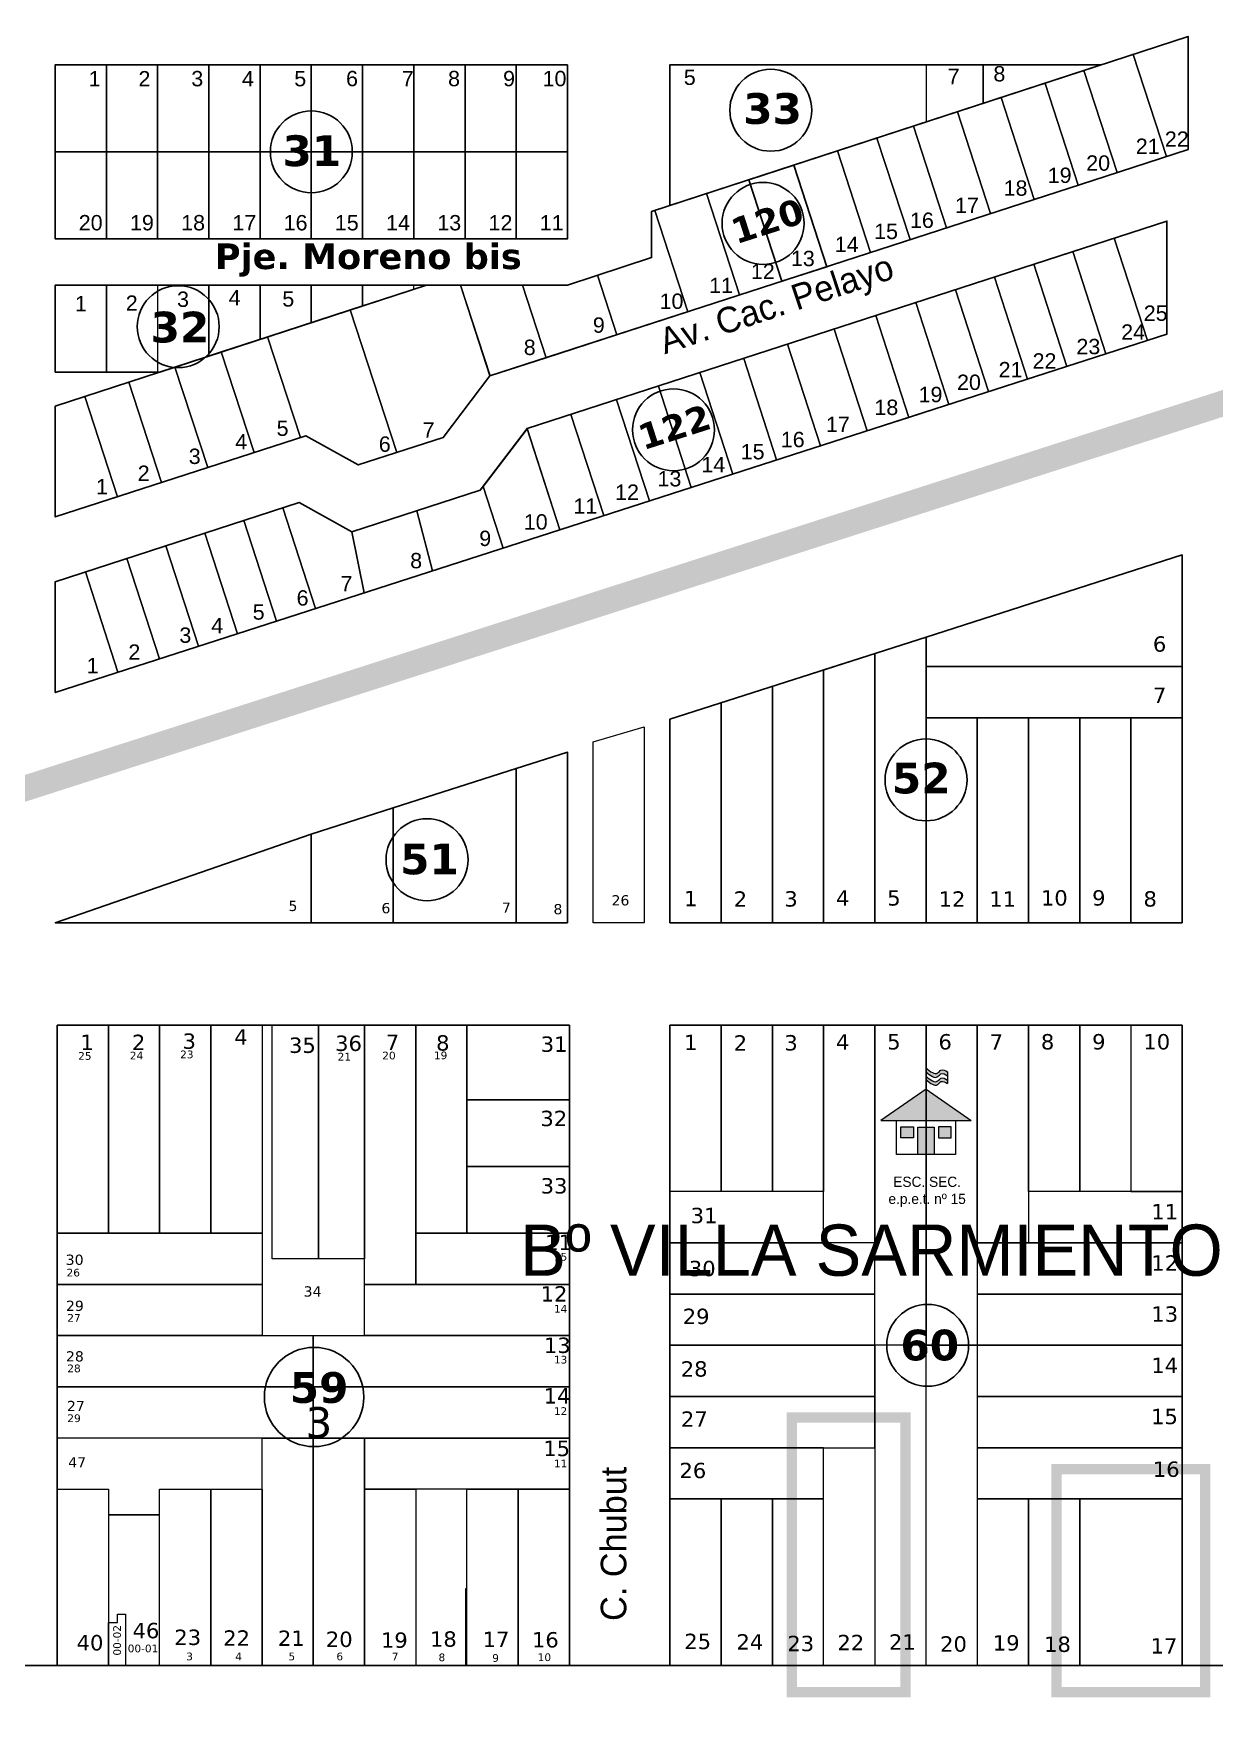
# Model space of a CAD drawing. Header units: millimetres. Extents: x 0 to 6558, y 60 to 10727.
# Drawn here: x 3435.8 to 3666.2, y 7413.3 to 7743.6 of the extents above; entities that cross this region are included whole.
import ezdxf

# ---------------------------------------------------------------- set-up
doc = ezdxf.new("R2010")
doc.units = ezdxf.units.MM
doc.linetypes.add('ACAD_ISO04W100', pattern=[30, 24, -3, 0, -3])
for name, color, linetype, lineweight in [('0 FERROCARRIL', 5, 'Continuous', 18), ('0 NOMBRE DE BARRIOS', 251, 'Continuous', 35), ('0 N° DE PARCELA', 255, 'Continuous', 25), ('0 SIG - PARCELAS', 252, 'Continuous', 18), ('EQUIPAMIENTOS', 10, 'Continuous', 18)]:
    doc.layers.add(name, color=color, linetype=linetype, lineweight=lineweight)
for name, color, linetype in [('0 NOMBRE DE CALLES', 255, 'Continuous'), ('0 N° DE MANZANA', 255, 'Continuous'), ('0 SIG - CHACRAS', 253, 'Continuous'), ('0 SIG - MANZANAS', 253, 'Continuous'), ('TERRENO MUNICIPAL', 10, 'Continuous')]:
    doc.layers.add(name, color=color, linetype=linetype)
doc.layers.add('auxiliares', color=3, linetype='Continuous', plot=False)
doc.styles.get("Standard").update_dxf_attribs({"font": 'arial.ttf'})
doc.styles.add('STYLE1', font='arial.ttf')

# ---------------------------------------------------------------- blocks, each defined once
blk = doc.blocks.new('ESCUELA')
at = {"linetype": 'Continuous'}
h = blk.add_hatch(color=130, dxfattribs=at)
edge = h.paths.add_edge_path()
edge.add_spline(control_points=[(-7.8, 81.5), (-10.1, 82.8), (-13.9, 84.9), (-19.3, 77.2), (-24.9, 81.8), (-29.1, 85.3)], knot_values=[0, 0, 0, 0, 2.102185, 3.349937, 7.23201, 7.23201, 7.23201, 7.23201], degree=3, periodic=0)
edge.add_line((-29.1, 85.3), (-29.1, 81.5))
edge.add_spline(control_points=[(-29.1, 81.5), (-24.9, 78), (-19.3, 73.4), (-13.9, 81.1), (-10.1, 79), (-7.8, 77.7)], knot_values=[0, 0, 0, 0, 3.882072, 5.129825, 7.23201, 7.23201, 7.23201, 7.23201], degree=3, periodic=0)
edge.add_line((-7.8, 77.7), (-7.8, 81.5))
edge = h.paths.add_edge_path()
edge.add_spline(control_points=[(-7.8, 73.4), (-10.1, 74.7), (-13.9, 76.8), (-19.3, 69.1), (-24.9, 73.7), (-29.1, 77.2)], knot_values=[0, 0, 0, 0, 2.102185, 3.349937, 7.23201, 7.23201, 7.23201, 7.23201], degree=3, periodic=0)
edge.add_line((-29.1, 77.2), (-29.1, 73.8))
edge.add_spline(control_points=[(-29.1, 73.8), (-24.9, 70.3), (-19.3, 65.7), (-13.9, 73.5), (-10.1, 71.3), (-7.8, 70)], knot_values=[0, 0, 0, 0, 3.882072, 5.129825, 7.23201, 7.23201, 7.23201, 7.23201], degree=3, periodic=0)
edge.add_line((-7.8, 70), (-7.8, 73.4))
blk.add_hatch(color=256, dxfattribs=at).paths.add_polyline_path([(15.5, 33.6), (-29.1, 64.4), (-73.8, 33.6)])
h = blk.add_hatch(color=256, dxfattribs=at)
h.paths.add_polyline_path([(-53.8, 27.3), (-53.8, 16.3), (-41.6, 16.3), (-41.6, 27.3)])
h.paths.add_polyline_path([(-21.1, 26.9), (-37.1, 26.9), (-37.1, 0), (-21.1, 0)])
h.paths.add_polyline_path([(-4.4, 27.3), (-16.7, 27.3), (-16.7, 16.3), (-4.4, 16.3)])
for p, q in [((-29.1, 64.4), (-29.1, 85.3)), ((-29.1, 64.4), (-73.8, 33.6)), ((-29.1, 64.4), (15.5, 33.6)), ((-73.8, 33.6), (15.5, 33.6))]:
    blk.add_line(p, q, dxfattribs=at)
at = {"color": 130, "linetype": 'Continuous'}
blk.add_line((-7.8, 81.5), (-7.8, 70), dxfattribs=at)
at = {"linetype": 'Continuous'}
blk.add_lwpolyline([(0, 33.6), (0, 0), (-58.2, 0), (-58.2, 33.6)], dxfattribs=at)
for points in [[(-53.8, 27.3), (-41.6, 27.3), (-41.6, 16.3), (-53.8, 16.3)], [(-37.1, 26.9), (-21.1, 26.9), (-21.1, 0), (-37.1, 0)], [(-4.4, 27.3), (-16.7, 27.3), (-16.7, 16.3), (-4.4, 16.3)]]:
    blk.add_lwpolyline(points, close=True, dxfattribs=at)
at = {"color": 130, "linetype": 'Continuous'}
for points in [[(-29.1, 85.3), (-17.4, 80.6), (-14.4, 83.2), (-7.8, 81.5)], [(-29.1, 81.5), (-17.4, 76.8), (-14.4, 79.4), (-7.8, 77.7)], [(-29.1, 77.2), (-17.4, 72.5), (-14.4, 75.1), (-7.8, 73.4)], [(-29.1, 73.8), (-17.4, 69.1), (-14.4, 71.8), (-7.8, 70)]]:
    blk.add_spline(points, degree=3, dxfattribs=at)

msp = doc.modelspace()

# ---------------------------------------------------------------- linework, layer by layer
at = {"layer": '0 FERROCARRIL', "color": 253, "linetype": 'ACAD_ISO04W100', "const_width": 5}
msp.add_lwpolyline([(109.624, 6684.639), (525.882, 6828.094), (942.14, 6971.549), (1174.005, 7049.313), (1449.871, 7141.835), (1869.827, 7294.051), (2014.038, 7345.499, -0.0608028), (2199.979, 7371.655), (2736.887, 7371.655, 0.0947228), (2818.9, 7395.432), (2901.999, 7425.105), (3179.979, 7514.739), (3199.979, 7521.095), (4019.364, 7784.447, -0.1059511), (4109.937, 7793.522), (4204, 7793.522)], format="xyb", dxfattribs=at)
at = {"layer": '0 N° DE MANZANA'}
for centre, radius in [((3579.677, 7728.728), 8), ((3489.979, 7720.605), 8), ((3578.167, 7706.637), 8), ((3463.994, 7686.473), 8), ((3560.684, 7666.333), 8), ((3609.979, 7597.99), 8), ((3512.568, 7582.402), 8), ((3610.302, 7487.605), 8), ((3490.508, 7477.514), 9.695)]:
    msp.add_circle(centre, radius, dxfattribs=at)
at = {"layer": '0 SIG - CHACRAS'}
msp.add_lwpolyline([(3199.979, 7425.105), (4179.979, 7425.105), (4179.979, 8400.105), (3199.979, 8400.105)], close=True, dxfattribs=at)
at = {"layer": '0 SIG - MANZANAS'}
msp.add_line((3510.359, 7425.105), (3520.159, 7425.105), dxfattribs=at)
msp.add_lwpolyline([(3439.979, 7670.947), (3439.979, 7649.327), (3488.88, 7665.19), (3499.147, 7659.476), (3515.698, 7664.845), (3524.839, 7676.851), (3642.551, 7715.036), (3661.164, 7721.074), (3661.178, 7743.09), (3556.408, 7708.957), (3556.408, 7699.967), (3539.983, 7694.605), (3512.453, 7694.605), (3439.979, 7670.947)], dxfattribs=at)
for points in [[(3539.979, 7737.605), (3439.979, 7737.605), (3439.979, 7703.605), (3539.979, 7703.605)], [(3644.159, 7737.605), (3559.979, 7737.605), (3559.979, 7710.122)], [(3439.979, 7615.059), (3439.979, 7636.679), (3487.606, 7652.128), (3497.873, 7646.414), (3522.966, 7654.554), (3532.107, 7666.56), (3656.996, 7707.071), (3657.005, 7685.017)], [(3512.439, 7694.605), (3439.979, 7694.605), (3439.979, 7677.605), (3460.374, 7677.605)], [(3559.979, 7570.105), (3659.979, 7570.105), (3659.979, 7641.915), (3609.979, 7625.875), (3559.979, 7609.825)], [(3539.979, 7603.415), (3529.979, 7600.215), (3505.979, 7592.515), (3489.979, 7587.385), (3439.979, 7570.105), (3539.979, 7570.105)], [(3440.359, 7550.105), (3540.359, 7550.105), (3540.359, 7425.105), (3440.359, 7425.105)], [(3659.979, 7550.105), (3559.979, 7550.105), (3559.979, 7425.105), (3659.979, 7425.105)]]:
    msp.add_lwpolyline(points, close=True, dxfattribs=at)
at = {"layer": '0 SIG - PARCELAS'}
for p, q in [((3559.979, 7737.605), (3609.979, 7737.605)), ((3599.979, 7737.605), (3610.959, 7737.605)), ((3599.979, 7737.605), (3634.159, 7737.605)), ((3609.979, 7737.605), (3620.959, 7737.605)), ((3621.13, 7737.605), (3621.13, 7730.086)), ((3621.13, 7730.086), (3621.13, 7731.651)), ((3609.979, 7726.446), (3621.13, 7730.086)), ((3599.979, 7723.181), (3611.13, 7726.822)), ((3619.979, 7507.605), (3659.979, 7507.605)), ((3619.979, 7497.605), (3659.979, 7497.605)), ((3520.159, 7425.105), (3520.159, 7440.105)), ((3520.159, 7440.105), (3520.359, 7440.105))]:
    msp.add_line(p, q, dxfattribs=at)
for points in [[(3661.178, 7743.09), (3650.415, 7739.584), (3656.897, 7719.689), (3661.164, 7721.074)], [(3449.979, 7737.605), (3439.979, 7737.605), (3439.979, 7720.605), (3449.979, 7720.605)], [(3459.979, 7737.605), (3449.979, 7737.605), (3449.979, 7720.605), (3459.979, 7720.605)], [(3469.979, 7737.605), (3459.979, 7737.605), (3459.979, 7720.605), (3469.979, 7720.605)], [(3479.979, 7737.605), (3469.979, 7737.605), (3469.979, 7720.605), (3479.979, 7720.605)], [(3489.979, 7737.605), (3479.979, 7737.605), (3479.979, 7720.605), (3489.979, 7720.605)], [(3499.979, 7737.605), (3489.979, 7737.605), (3489.979, 7720.605), (3499.979, 7720.605)], [(3509.979, 7737.605), (3499.979, 7737.605), (3499.979, 7720.605), (3509.979, 7720.605)], [(3519.979, 7737.605), (3509.979, 7737.605), (3509.979, 7720.605), (3519.979, 7720.605)], [(3529.979, 7737.605), (3519.979, 7737.605), (3519.979, 7720.605), (3529.979, 7720.605)], [(3539.979, 7737.605), (3529.979, 7737.605), (3529.979, 7720.605), (3539.979, 7720.605)], [(3609.979, 7726.446), (3621.13, 7730.086), (3621.13, 7737.605), (3610.034, 7737.605)], [(3650.415, 7739.584), (3640.812, 7736.455), (3647.289, 7716.573), (3656.897, 7719.689)], [(3640.812, 7736.455), (3633.205, 7733.977), (3639.68, 7714.104), (3647.289, 7716.573)], [(3624.648, 7731.189), (3616.091, 7728.401), (3622.558, 7708.55), (3631.119, 7711.327)], [(3633.205, 7733.977), (3624.648, 7731.189), (3631.119, 7711.327), (3639.68, 7714.104)], [(3616.091, 7728.401), (3607.533, 7725.613), (3613.997, 7705.773), (3622.558, 7708.55)], [(3607.533, 7725.613), (3600.402, 7723.29), (3606.863, 7703.459), (3613.997, 7705.773)], [(3600.402, 7723.29), (3592.701, 7720.781), (3599.158, 7700.96), (3606.863, 7703.459)], [(3449.979, 7720.605), (3439.979, 7720.605), (3439.979, 7703.605), (3449.979, 7703.605)], [(3459.979, 7720.605), (3449.979, 7720.605), (3449.979, 7703.605), (3459.979, 7703.605)], [(3469.979, 7720.605), (3459.979, 7720.605), (3459.979, 7703.605), (3469.979, 7703.605)], [(3479.979, 7720.605), (3469.979, 7720.605), (3469.979, 7703.605), (3479.979, 7703.605)], [(3489.979, 7720.605), (3479.979, 7720.605), (3479.979, 7703.605), (3489.979, 7703.605)], [(3499.979, 7720.605), (3489.979, 7720.605), (3489.979, 7703.605), (3499.979, 7703.605)], [(3509.979, 7720.605), (3499.979, 7720.605), (3499.979, 7703.605), (3509.979, 7703.605)], [(3519.979, 7720.605), (3509.979, 7720.605), (3509.979, 7703.605), (3519.979, 7703.605)], [(3529.979, 7720.605), (3519.979, 7720.605), (3519.979, 7703.605), (3529.979, 7703.605)], [(3539.979, 7720.605), (3529.979, 7720.605), (3529.979, 7703.605), (3539.979, 7703.605)], [(3592.701, 7720.781), (3584.143, 7717.993), (3590.598, 7698.183), (3599.158, 7700.96)], [(3575.396, 7715.143), (3567.124, 7712.448), (3573.571, 7692.659), (3581.846, 7695.344)], [(3567.124, 7712.448), (3557.045, 7709.164), (3563.488, 7689.389), (3573.571, 7692.659)], [(3557.045, 7709.164), (3556.408, 7708.957), (3556.408, 7699.967), (3545.813, 7696.508), (3549.601, 7684.884), (3563.488, 7689.389)], [(3656.996, 7707.071), (3646.723, 7703.739), (3653.198, 7683.79), (3657.005, 7685.017)], [(3646.723, 7703.739), (3638.638, 7701.116), (3645.108, 7681.182), (3653.198, 7683.79)], [(3631.028, 7698.648), (3623.324, 7696.148), (3629.785, 7676.242), (3637.494, 7678.727)], [(3638.638, 7701.116), (3631.028, 7698.648), (3637.494, 7678.727), (3645.108, 7681.182)], [(3545.813, 7696.508), (3539.983, 7694.605), (3531.183, 7694.605), (3535.808, 7680.41), (3549.601, 7684.884)], [(3623.324, 7696.148), (3615.714, 7693.68), (3622.17, 7673.788), (3629.785, 7676.242)], [(3449.979, 7677.605), (3439.979, 7677.605), (3439.979, 7694.605), (3449.979, 7694.605)], [(3449.979, 7694.605), (3459.979, 7694.605), (3459.979, 7677.605), (3449.979, 7677.605)], [(3459.979, 7677.605), (3460.374, 7677.605), (3469.979, 7680.74), (3469.979, 7694.605), (3459.979, 7694.605)], [(3469.979, 7680.741), (3479.979, 7684.006), (3479.979, 7694.605), (3469.979, 7694.605)], [(3479.979, 7684.006), (3489.979, 7687.271), (3489.979, 7694.605), (3479.979, 7694.605)], [(3489.979, 7687.268), (3499.979, 7690.533), (3499.979, 7694.605), (3489.979, 7694.605)], [(3519.088, 7694.605), (3512.453, 7694.605), (3497.587, 7689.752), (3506.673, 7661.918), (3515.698, 7664.845), (3524.839, 7676.851)], [(3499.979, 7690.533), (3509.979, 7693.797), (3509.979, 7694.605), (3499.979, 7694.605)], [(3531.183, 7694.605), (3519.088, 7694.605), (3524.869, 7676.861), (3535.808, 7680.41)], [(3615.714, 7693.68), (3608.009, 7691.181), (3614.461, 7671.303), (3622.17, 7673.788)], [(3497.587, 7689.752), (3481.427, 7684.477), (3487.833, 7664.851), (3488.88, 7665.19), (3499.147, 7659.476), (3506.673, 7661.918)], [(3600.162, 7688.635), (3592.029, 7685.997), (3598.471, 7666.148), (3606.609, 7668.772)], [(3608.009, 7691.181), (3600.162, 7688.635), (3606.609, 7668.772), (3614.461, 7671.303)], [(3592.029, 7685.997), (3582.945, 7683.051), (3589.382, 7663.218), (3598.471, 7666.148)], [(3472.396, 7681.529), (3463.364, 7678.581), (3469.76, 7658.988), (3478.797, 7661.919)], [(3481.427, 7684.477), (3472.396, 7681.529), (3478.797, 7661.919), (3487.833, 7664.851)], [(3582.945, 7683.051), (3574.384, 7680.274), (3580.816, 7660.457), (3589.382, 7663.218)], [(3463.364, 7678.581), (3454.333, 7675.633), (3460.724, 7656.057), (3469.76, 7658.988)], [(3574.384, 7680.274), (3565.823, 7677.497), (3572.25, 7657.696), (3580.816, 7660.457)], [(3454.333, 7675.633), (3445.778, 7672.84), (3452.163, 7653.28), (3460.724, 7656.057)], [(3557.738, 7674.874), (3549.557, 7672.221), (3555.974, 7652.45), (3564.16, 7655.088)], [(3565.823, 7677.497), (3557.738, 7674.874), (3564.16, 7655.088), (3572.25, 7657.696)], [(3445.778, 7672.84), (3439.979, 7670.947), (3439.979, 7649.327), (3452.163, 7653.28)], [(3549.557, 7672.221), (3540.654, 7669.333), (3547.066, 7649.578), (3555.974, 7652.45)], [(3540.654, 7669.333), (3532.107, 7666.56), (3538.5, 7646.817), (3547.066, 7649.578)], [(3532.096, 7666.546), (3523.516, 7655.277), (3527.421, 7643.245), (3538.5, 7646.817)], [(3523.516, 7655.277), (3522.966, 7654.554), (3510.606, 7650.545), (3513.62, 7638.797), (3527.421, 7643.245)], [(3497.873, 7646.414), (3487.606, 7652.128), (3484.399, 7651.088), (3490.778, 7631.434), (3500.296, 7634.502)], [(3476.789, 7648.619), (3469.179, 7646.151), (3475.549, 7626.525), (3483.164, 7628.979)], [(3484.399, 7651.088), (3476.789, 7648.619), (3483.164, 7628.979), (3490.778, 7631.434)], [(3510.606, 7650.545), (3497.873, 7646.414), (3500.296, 7634.502), (3513.62, 7638.797)], [(3469.179, 7646.151), (3461.57, 7643.682), (3467.935, 7624.07), (3475.549, 7626.525)], [(3461.57, 7643.682), (3453.96, 7641.214), (3460.321, 7621.616), (3467.935, 7624.07)], [(3659.979, 7620.105), (3659.979, 7641.915), (3609.979, 7625.875), (3609.979, 7620.105)], [(3445.875, 7638.591), (3439.979, 7636.679), (3439.979, 7615.059), (3452.231, 7619.008)], [(3453.96, 7641.214), (3445.875, 7638.591), (3452.231, 7619.008), (3460.321, 7621.616)], [(3609.979, 7625.875), (3599.979, 7622.665), (3599.979, 7570.105), (3609.979, 7570.105)], [(3599.979, 7622.665), (3589.979, 7619.455), (3589.979, 7570.105), (3599.979, 7570.105)], [(3589.979, 7619.455), (3579.979, 7616.245), (3579.979, 7570.105), (3589.979, 7570.105)], [(3659.979, 7610.105), (3659.979, 7620.105), (3609.979, 7620.105), (3609.979, 7610.105)], [(3579.979, 7616.245), (3569.979, 7613.035), (3569.979, 7570.105), (3579.979, 7570.105)], [(3569.979, 7613.035), (3559.979, 7609.825), (3559.979, 7570.105), (3569.979, 7570.105)], [(3609.979, 7570.105), (3619.979, 7570.105), (3619.979, 7610.105), (3609.979, 7610.105)], [(3619.979, 7570.105), (3629.979, 7570.105), (3629.979, 7610.105), (3619.979, 7610.105)], [(3629.979, 7570.105), (3639.979, 7570.105), (3639.979, 7610.105), (3629.979, 7610.105)], [(3639.979, 7570.105), (3649.979, 7570.105), (3649.979, 7610.105), (3639.979, 7610.105)], [(3649.979, 7570.105), (3659.979, 7570.105), (3659.979, 7610.105), (3649.979, 7610.105)], [(3440.359, 7550.105), (3450.359, 7550.105), (3450.359, 7509.505), (3440.359, 7509.505)], [(3450.359, 7550.105), (3460.359, 7550.105), (3460.359, 7509.505), (3450.359, 7509.505)], [(3460.359, 7550.105), (3470.359, 7550.105), (3470.359, 7509.505), (3460.359, 7509.505)], [(3470.359, 7550.105), (3480.359, 7550.105), (3480.359, 7509.505), (3470.359, 7509.505)], [(3482.359, 7550.105), (3491.359, 7550.105), (3491.359, 7504.505), (3482.359, 7504.505)], [(3491.359, 7550.105), (3500.359, 7550.105), (3500.359, 7504.505), (3491.359, 7504.505)], [(3500.359, 7550.105), (3510.359, 7550.105), (3510.359, 7499.505), (3500.359, 7499.505)], [(3510.359, 7550.105), (3520.359, 7550.105), (3520.359, 7509.505), (3510.359, 7509.505)], [(3520.359, 7550.105), (3540.359, 7550.105), (3540.359, 7535.505), (3520.359, 7535.505)], [(3559.979, 7550.105), (3569.979, 7550.105), (3569.979, 7517.605), (3559.979, 7517.605)], [(3569.979, 7550.105), (3579.979, 7550.105), (3579.979, 7517.605), (3569.979, 7517.605)], [(3579.979, 7550.105), (3589.979, 7550.105), (3589.979, 7517.605), (3579.979, 7517.605)], [(3589.979, 7550.105), (3599.979, 7550.105), (3599.979, 7507.605), (3589.979, 7507.605)], [(3599.979, 7550.105), (3609.979, 7550.105), (3609.979, 7487.605), (3599.979, 7487.605)], [(3609.979, 7550.105), (3619.979, 7550.105), (3619.979, 7487.605), (3609.979, 7487.605)], [(3619.979, 7550.105), (3629.979, 7550.105), (3629.979, 7507.605), (3619.979, 7507.605)], [(3629.979, 7550.105), (3639.979, 7550.105), (3639.979, 7517.605), (3629.979, 7517.605)], [(3649.979, 7517.605), (3639.979, 7517.605), (3639.979, 7550.105), (3649.979, 7550.105)], [(3649.979, 7517.605), (3659.979, 7517.605), (3659.979, 7550.105), (3649.979, 7550.105)], [(3520.359, 7535.505), (3540.359, 7535.505), (3540.359, 7522.505), (3520.359, 7522.505)], [(3520.359, 7522.505), (3540.359, 7522.505), (3540.359, 7509.505), (3520.359, 7509.505)], [(3559.979, 7507.605), (3589.979, 7507.605), (3589.979, 7517.605), (3559.979, 7517.605)], [(3629.979, 7507.605), (3659.979, 7507.605), (3659.979, 7517.605), (3629.979, 7517.605)], [(3440.359, 7509.505), (3480.359, 7509.505), (3480.359, 7499.505), (3440.359, 7499.505)], [(3510.359, 7509.505), (3540.359, 7509.505), (3540.359, 7499.505), (3510.359, 7499.505)], [(3559.979, 7497.605), (3599.979, 7497.605), (3599.979, 7507.605), (3559.979, 7507.605)], [(3619.979, 7497.605), (3659.979, 7497.605), (3659.979, 7507.605), (3619.979, 7507.605)], [(3440.359, 7499.505), (3480.359, 7499.505), (3480.359, 7489.505), (3440.359, 7489.505)], [(3500.359, 7499.505), (3540.359, 7499.505), (3540.359, 7489.505), (3500.359, 7489.505)], [(3559.979, 7487.605), (3599.979, 7487.605), (3599.979, 7497.605), (3559.979, 7497.605)], [(3619.979, 7487.605), (3659.979, 7487.605), (3659.979, 7497.605), (3619.979, 7497.605)], [(3440.359, 7489.505), (3490.359, 7489.505), (3490.359, 7479.505), (3440.359, 7479.505)], [(3490.359, 7489.505), (3540.359, 7489.505), (3540.359, 7479.505), (3490.359, 7479.505)], [(3559.979, 7477.605), (3599.979, 7477.605), (3599.979, 7487.605), (3559.979, 7487.605)], [(3599.979, 7425.105), (3609.979, 7425.105), (3609.979, 7487.605), (3599.979, 7487.605)], [(3609.979, 7487.605), (3619.979, 7487.605), (3619.979, 7425.105), (3609.979, 7425.105)], [(3619.979, 7477.605), (3659.979, 7477.605), (3659.979, 7487.605), (3619.979, 7487.605)], [(3440.359, 7479.505), (3490.359, 7479.505), (3490.359, 7469.505), (3440.359, 7469.505)], [(3490.359, 7479.505), (3540.359, 7479.505), (3540.359, 7469.505), (3490.359, 7469.505)], [(3559.979, 7467.605), (3599.979, 7467.605), (3599.979, 7477.605), (3559.979, 7477.605)], [(3619.979, 7467.605), (3659.979, 7467.605), (3659.979, 7477.605), (3619.979, 7477.605)], [(3480.359, 7469.505), (3490.359, 7469.505), (3490.359, 7425.105), (3480.359, 7425.105)], [(3490.359, 7469.505), (3500.359, 7469.505), (3500.359, 7425.105), (3490.359, 7425.105)], [(3500.359, 7469.505), (3540.359, 7469.505), (3540.359, 7459.505), (3500.359, 7459.505)], [(3559.979, 7457.605), (3589.979, 7457.605), (3589.979, 7467.605), (3559.979, 7467.605)], [(3589.979, 7467.605), (3599.979, 7467.605), (3599.979, 7425.105), (3589.979, 7425.105)], [(3619.979, 7457.605), (3659.979, 7457.605), (3659.979, 7467.605), (3619.979, 7467.605)], [(3440.359, 7459.505), (3450.359, 7459.505), (3450.359, 7425.105), (3440.359, 7425.105)], [(3460.359, 7459.505), (3470.359, 7459.505), (3470.359, 7425.105), (3460.359, 7425.105)], [(3470.359, 7459.505), (3480.359, 7459.505), (3480.359, 7425.105), (3470.359, 7425.105)], [(3500.359, 7459.505), (3510.359, 7459.505), (3510.359, 7425.105), (3500.359, 7425.105)], [(3520.359, 7459.505), (3530.359, 7459.505), (3530.359, 7425.105), (3520.359, 7425.105)], [(3530.359, 7459.505), (3540.359, 7459.505), (3540.359, 7425.105), (3530.359, 7425.105)], [(3559.979, 7425.105), (3569.979, 7425.105), (3569.979, 7457.605), (3559.979, 7457.605)], [(3569.979, 7425.105), (3579.979, 7425.105), (3579.979, 7457.605), (3569.979, 7457.605)], [(3579.979, 7425.105), (3589.979, 7425.105), (3589.979, 7457.605), (3579.979, 7457.605)], [(3619.979, 7425.105), (3629.979, 7425.105), (3629.979, 7457.605), (3619.979, 7457.605)], [(3629.979, 7425.105), (3639.979, 7425.105), (3639.979, 7457.605), (3629.979, 7457.605)], [(3639.979, 7425.105), (3659.979, 7425.105), (3659.979, 7457.605), (3639.979, 7457.605)]]:
    msp.add_lwpolyline(points, close=True, dxfattribs=at)
for points in [[(3599.979, 7737.605), (3559.979, 7737.605), (3559.979, 7710.122), (3599.979, 7723.181)], [(3544.979, 7605.392), (3554.979, 7608.347), (3554.979, 7570.105), (3544.979, 7570.105), (3544.979, 7605.392)], [(3539.979, 7570.105), (3539.979, 7603.415), (3529.979, 7600.215), (3529.979, 7570.105), (3539.979, 7570.105)], [(3529.979, 7570.105), (3529.979, 7600.215), (3505.979, 7592.515), (3505.979, 7570.105), (3529.979, 7570.105)], [(3505.979, 7592.515), (3489.979, 7587.385), (3489.979, 7570.105), (3505.979, 7570.105), (3505.979, 7592.515), (3489.979, 7587.385)], [(3489.979, 7570.105), (3489.979, 7587.385), (3439.979, 7570.105), (3489.979, 7570.105)], [(3482.359, 7550.105), (3480.359, 7550.105), (3480.359, 7489.505), (3500.359, 7489.505), (3500.359, 7504.505), (3482.359, 7504.505), (3482.359, 7550.105)], [(3440.359, 7469.505), (3440.359, 7459.505), (3450.359, 7459.505), (3450.359, 7454.505), (3460.359, 7454.505), (3460.359, 7459.505), (3480.359, 7459.505), (3480.359, 7469.505), (3440.359, 7469.505)], [(3510.359, 7425.105), (3520.159, 7425.105), (3520.159, 7440.105), (3520.359, 7440.105), (3520.359, 7459.505), (3510.359, 7459.505), (3510.359, 7425.105)], [(3460.359, 7454.505), (3450.359, 7454.505), (3450.359, 7433.505), (3452.109, 7433.505), (3452.109, 7435.105), (3453.709, 7435.105), (3453.709, 7425.105), (3450.359, 7425.105), (3450.359, 7433.505)], [(3460.359, 7454.505), (3450.359, 7454.505), (3450.359, 7433.505), (3452.109, 7433.505), (3452.109, 7435.105), (3453.709, 7435.105), (3453.709, 7425.105), (3460.359, 7425.105), (3460.359, 7454.505), (3450.359, 7454.505)]]:
    msp.add_lwpolyline(points, dxfattribs=at)
at = {"layer": 'auxiliares', "lineweight": 50, "const_width": 2}
for points in [[(3583.764, 7473.524), (3605.983, 7473.524), (3605.983, 7419.883), (3583.764, 7419.883)], [(3635.461, 7463.429), (3664.458, 7463.429), (3664.458, 7419.904), (3635.461, 7419.904)]]:
    msp.add_lwpolyline(points, close=True, dxfattribs=at)
at = {"layer": 'TERRENO MUNICIPAL'}
msp.add_lwpolyline([(3584.143, 7717.993), (3575.396, 7715.143), (3581.846, 7695.344), (3590.598, 7698.183)], close=True, dxfattribs=at)

# ---------------------------------------------------------------- block references
at = {"layer": 'EQUIPAMIENTOS', "linetype": 'Continuous', "xscale": 0.1979943306469067, "yscale": 0.1979943306469067, "zscale": 0.1979943306469067}
msp.add_blockref('ESCUELA', (3615.743, 7524.861), dxfattribs=at)

# ---------------------------------------------------------------- texts
at = {"layer": '0 NOMBRE DE BARRIOS', "linetype": 'Continuous', "lineweight": 25, "insert": (3599.335, 7506.114), "char_height": 10, "width": 338.88889, "attachment_point": 5}
msp.add_mtext('{\\fBankGothic Lt BT|b0|i0|c0|p34;Bº VILLA SARMIENTO}', dxfattribs=at)
at = {"layer": '0 NOMBRE DE CALLES', "linetype": 'Continuous', "insert": (3471.141, 7699.481), "char_height": 5, "width": 783.33333, "attachment_point": 4}
msp.add_mtext('\\pt10;{\\fVerdana|b1|i0|c0|p34;Pje. Moreno bis}', dxfattribs=at)
at = {"layer": '0 NOMBRE DE CALLES', "linetype": 'Continuous', "char_height": 5, "width": 783.33333, "attachment_point": 4}
for s, insert, rotation in [('\\pt10;{\\fBankGothic Lt BT|b0|i0|c0|p34;Av. Cac. Pelayo}', (3558.414, 7682.73), 18.31821), ('\\pt10;{\\fBankGothic Lt BT|b0|i0|c0|p34;C. Chubut}', (3549.01, 7433.798), 90)]:
    msp.add_mtext(s, dxfattribs=dict(at, insert=insert, rotation=rotation))
at = {"layer": '0 N° DE MANZANA', "char_height": 6, "width": 338.88889, "attachment_point": 4}
for s, insert in [('{\\fVerdana|b1|i0|c0|p34;33}', (3574.294, 7729.009)), ('{\\fVerdana|b1|i0|c0|p34;31}', (3484.35, 7720.769)), ('{\\fVerdana|b1|i0|c0|p34;32}', (3458.605, 7686.338)), ('{\\fVerdana|b1|i0|c0|p34;52}', (3603.314, 7598.3)), ('{\\fVerdana|b1|i0|c0|p34;51}', (3507.314, 7582.511)), ('{\\fVerdana|b1|i0|c0|p34;60}', (3604.979, 7487.605)), ('{\\fVerdana|b1|i0|c0|p34;\\C7;59}', (3485.773, 7479.319)), ('{\\fVerdana|b0|i0|c0|p34;3}', (3488.836, 7472.484))]:
    msp.add_mtext(s, dxfattribs=dict(at, insert=insert))
at = {"layer": '0 N° DE MANZANA', "char_height": 5, "width": 338.88889, "attachment_point": 4, "rotation": 17.71927}
for s, insert in [('{\\fVerdana|b1|i0|c0|p34;120}', (3572.189, 7704.888)), ('{\\fVerdana|b1|i0|c0|p34;122}', (3554.028, 7664.714))]:
    msp.add_mtext(s, dxfattribs=dict(at, insert=insert))
at = {"layer": '0 N° DE PARCELA', "char_height": 3, "attachment_point": 4, "style": 'STYLE1'}
for s, insert in [('1', (3446.498, 7734.877)), ('2', (3456.236, 7734.877)), ('3', (3466.55, 7734.877)), ('4', (3476.435, 7734.877)), ('5', (3486.649, 7734.877)), ('6', (3496.757, 7734.891)), ('7', (3507.645, 7734.891)), ('8', (3516.675, 7734.891)), ('9', (3527.415, 7734.891)), ('10', (3535.117, 7734.891)), ('5', (3562.694, 7735.141)), ('7', (3614.201, 7735.31)), ('8', (3623.132, 7735.825)), ('22', (3656.601, 7723.089)), ('21', (3650.921, 7721.691)), ('20', (3641.247, 7718.395)), ('18', (3625.121, 7713.502)), ('19', (3633.736, 7716.009)), ('17', (3615.653, 7710.18)), ('20', (3444.57, 7706.748)), ('{\\fArial|b0|i0|c238|p34;1}9', (3454.57, 7706.748)), ('{\\fArial|b0|i0|c238|p34;1}8', (3464.57, 7706.748)), ('{\\fArial|b0|i0|c238|p34;1}7', (3474.57, 7706.748)), ('{\\fArial|b0|i0|c238|p34;1}6', (3484.57, 7706.748)), ('{\\fArial|b0|i0|c238|p34;1}5', (3494.57, 7706.748)), ('{\\fArial|b0|i0|c238|p34;1}4', (3504.57, 7706.748)), ('{\\fArial|b0|i0|c238|p34;1}3', (3514.57, 7706.748)), ('{\\fArial|b0|i0|c238|p34;1}2', (3524.57, 7706.748)), ('{\\fArial|b0|i0|c238|p34;1}1', (3534.57, 7706.748)), ('16', (3606.842, 7707.226)), ('15', (3599.845, 7705.048)), ('13', (3583.602, 7699.766)), ('14', (3592.163, 7702.541)), ('12', (3575.784, 7697.247)), ('11', (3567.641, 7694.521)), ('1', (3443.826, 7690.977)), ('2', (3453.756, 7691.066)), ('3', (3463.764, 7691.807)), ('4', (3473.838, 7692.142)), ('5', (3484.316, 7691.874)), ('10', (3557.957, 7691.417)), ('9', (3544.936, 7686.761)), ('25', (3652.482, 7689.087)), ('24', (3648.077, 7685.424)), ('8', (3531.453, 7682.416)), ('23', (3639.331, 7682.57)), ('21', (3624.146, 7678.077)), ('22', (3630.775, 7679.777)), ('20', (3616.028, 7675.593)), ('18', (3599.902, 7670.7)), ('19', (3608.518, 7673.207)), ('17', (3590.434, 7667.378)), ('4', (3475.118, 7663.999)), ('5', (3483.203, 7666.622)), ('6', (3503.148, 7663.524)), ('7', (3511.709, 7666.301)), ('16', (3581.623, 7664.425)), ('3', (3466.041, 7661.142)), ('15', (3573.797, 7662.046)), ('2', (3456.083, 7657.86)), ('13', (3557.555, 7656.764)), ('14', (3566.116, 7659.539)), ('1', (3447.94, 7655.237)), ('12', (3549.278, 7654.165)), ('11', (3541.136, 7651.44)), ('10', (3531.451, 7648.336)), ('9', (3522.757, 7645.123)), ('8', (3509.274, 7640.778)), ('7', (3495.666, 7636.273)), ('5', (3478.534, 7630.75)), ('6', (3487.105, 7633.495)), ('4', (3470.449, 7628.127)), ('3', (3464.216, 7626.224)), ('\\pt6;{\\fVerdana|b0|i0|c0|p34;6}', (3654.266, 7624.492)), ('2', (3454.259, 7622.942)), ('1', (3446.115, 7620.319)), ('\\pt6;{\\fVerdana|b0|i0|c0|p34;7}', (3654.266, 7614.492)), ('\\pt6;{\\fVerdana|b0|i0|c0|p34;1}', (3562.737, 7574.828)), ('\\pt6;{\\fVerdana|b0|i0|c0|p34;2}', (3572.43, 7574.731)), ('\\pt6;{\\fVerdana|b0|i0|c0|p34;3}', (3582.319, 7574.731)), ('\\pt6;{\\fVerdana|b0|i0|c0|p34;4}', (3592.403, 7574.926)), ('\\pt6;{\\fVerdana|b0|i0|c0|p34;5}', (3602.403, 7574.926)), ('\\pt6;{\\fVerdana|b0|i0|c0|p34;12}', (3612.43, 7574.731)), ('\\pt6;{\\fVerdana|b0|i0|c0|p34;11}', (3622.319, 7574.731)), ('\\pt6;{\\fVerdana|b0|i0|c0|p34;10}', (3632.403, 7574.926)), ('\\pt6;{\\fVerdana|b0|i0|c0|p34;9}', (3642.403, 7574.926)), ('\\pt6;{\\fVerdana|b0|i0|c0|p34;8}', (3652.43, 7574.731)), ('\\pt6;{\\fVerdana|b0|i0|c0|p34;4}', (3474.925, 7547.791)), ('\\pt6;{\\fVerdana|b0|i0|c0|p34;1}', (3444.894, 7546.765)), ('\\pt6;{\\fVerdana|b0|i0|c0|p34;2}', (3454.952, 7546.753)), ('\\pt6;{\\fVerdana|b0|i0|c0|p34;3}', (3464.84, 7546.961)), ('\\pt6;{\\fVerdana|b0|i0|c0|p34;35}', (3485.616, 7546.162)), ('\\pt6;{\\fVerdana|b0|i0|c0|p34;36}', (3494.623, 7546.545)), ('\\pt6;{\\fVerdana|b0|i0|c0|p34;7}', (3504.513, 7546.75)), ('\\pt6;{\\fVerdana|b0|i0|c0|p34;8}', (3514.335, 7546.616)), ('\\pt6;{\\fVerdana|b0|i0|c0|p34;31}', (3534.752, 7546.371)), ('\\pt6;{\\fVerdana|b0|i0|c0|p34;1}', (3562.737, 7546.74)), ('\\pt6;{\\fVerdana|b0|i0|c0|p34;2}', (3572.43, 7546.642)), ('\\pt6;{\\fVerdana|b0|i0|c0|p34;3}', (3582.319, 7546.642)), ('\\pt6;{\\fVerdana|b0|i0|c0|p34;4}', (3592.403, 7546.838)), ('\\pt6;{\\fVerdana|b0|i0|c0|p34;5}', (3602.403, 7546.838)), ('\\pt6;{\\fVerdana|b0|i0|c0|p34;6}', (3612.403, 7546.838)), ('\\pt6;{\\fVerdana|b0|i0|c0|p34;7}', (3622.403, 7546.838)), ('\\pt6;{\\fVerdana|b0|i0|c0|p34;8}', (3632.403, 7546.838)), ('\\pt6;{\\fVerdana|b0|i0|c0|p34;9}', (3642.403, 7546.838)), ('\\pt6;{\\fVerdana|b0|i0|c0|p34;10}', (3652.403, 7546.838)), ('\\pt6;{\\fVerdana|b0|i0|c0|p34;32}', (3534.695, 7531.872)), ('\\pt6;{\\fVerdana|b0|i0|c0|p34;33}', (3534.737, 7518.713)), ('\\pt6;{\\fVerdana|b0|i0|c0|p34;31}', (3564.026, 7512.92)), ('\\pt6;{\\fVerdana|b0|i0|c0|p34;11}', (3653.963, 7513.681)), ('\\pt6;{\\fVerdana|b0|i0|c0|p34;11}', (3535.616, 7507.708)), ('\\pt6;{\\fVerdana|b0|i0|c0|p34;30}', (3563.671, 7502.566)), ('\\pt6;{\\fVerdana|b0|i0|c0|p34;12}', (3653.963, 7503.681)), ('\\pt6;{\\fVerdana|b0|i0|c0|p34;12}', (3534.734, 7497.645)), ('\\pt6;{\\fVerdana|b0|i0|c0|p34;29}', (3562.481, 7493.233)), ('\\pt6;{\\fVerdana|b0|i0|c0|p34;13}', (3653.963, 7493.681)), ('\\pt6;{\\fVerdana|b0|i0|c0|p34;13}', (3535.374, 7487.581)), ('\\pt6;{\\fVerdana|b0|i0|c0|p34;28}', (3562.098, 7482.966)), ('\\pt6;{\\fVerdana|b0|i0|c0|p34;14}', (3653.963, 7483.681)), ('\\pt6;{\\fVerdana|b0|i0|c0|p34;14}', (3535.335, 7477.743)), ('\\pt6;{\\fVerdana|b0|i0|c0|p34;27}', (3562.128, 7473.201)), ('\\pt6;{\\fVerdana|b0|i0|c0|p34;15}', (3653.913, 7473.681)), ('\\pt6;{\\fVerdana|b0|i0|c0|p34;15}', (3535.251, 7467.453)), ('\\pt6;{\\fVerdana|b0|i0|c0|p34;26}', (3561.836, 7463.144)), ('\\pt6;{\\fVerdana|b0|i0|c0|p34;16}', (3654.253, 7463.391)), ('\\pt6;{\\fVerdana|b0|i0|c0|p34;40}', (3444.15, 7429.524)), ('\\pt9;{\\fVerdana|b0|i0|c0|p34;46}', (3455.075, 7431.887)), ('\\pt6;{\\fVerdana|b0|i0|c0|p34;23}', (3463.224, 7430.572)), ('\\pt6;{\\fVerdana|b0|i0|c0|p34;22}', (3472.772, 7430.461)), ('\\pt6;{\\fVerdana|b0|i0|c0|p34;21}', (3483.454, 7430.424)), ('\\pt6;{\\fVerdana|b0|i0|c0|p34;20}', (3492.811, 7430.192)), ('\\pt6;{\\fVerdana|b0|i0|c0|p34;19}', (3503.566, 7430.022)), ('\\pt6;{\\fVerdana|b0|i0|c0|p34;18}', (3513.131, 7430.233)), ('\\pt6;{\\fVerdana|b0|i0|c0|p34;17}', (3523.415, 7430.191)), ('\\pt6;{\\fVerdana|b0|i0|c0|p34;16}', (3533.039, 7430.089)), ('\\pt6;{\\fVerdana|b0|i0|c0|p34;25}', (3562.778, 7429.773)), ('\\pt6;{\\fVerdana|b0|i0|c0|p34;24}', (3572.972, 7429.708)), ('\\pt6;{\\fVerdana|b0|i0|c0|p34;23}', (3582.897, 7429.364)), ('\\pt6;{\\fVerdana|b0|i0|c0|p34;22}', (3592.669, 7429.578)), ('\\pt6;{\\fVerdana|b0|i0|c0|p34;21}', (3602.744, 7429.688)), ('\\pt6;{\\fVerdana|b0|i0|c0|p34;20}', (3612.716, 7429.275)), ('\\pt6;{\\fVerdana|b0|i0|c0|p34;19}', (3623.015, 7429.487)), ('\\pt6;{\\fVerdana|b0|i0|c0|p34;18}', (3633.016, 7429.22)), ('\\pt6;{\\fVerdana|b0|i0|c0|p34;17}', (3653.808, 7428.928))]:
    msp.add_mtext(s, dxfattribs=dict(at, insert=insert))
at = {"layer": '0 N° DE PARCELA', "attachment_point": 4}
for s, insert, char_height in [('\\pt6;{\\fVerdana|b0|i0|c0|p34;5}', (3485.517, 7573.374), 2), ('\\pt6;{\\fVerdana|b0|i0|c0|p34;6}', (3503.669, 7572.935), 2), ('\\pt6;{\\fVerdana|b0|i0|c0|p34;7}', (3527.182, 7573.05), 2), ('\\pt6;{\\fVerdana|b0|i0|c0|p34;8}', (3537.246, 7572.736), 2), ('\\pt6;{\\fVerdana|b0|i0|c0|p34;26}', (3548.586, 7574.465), 2), ('\\pt4.5;{\\fVerdana|b0|i0|c0|p34;25}', (3444.453, 7544.088), 1.5), ('\\pt4.5;{\\fVerdana|b0|i0|c0|p34;24}', (3454.544, 7544.174), 1.5), ('\\pt4.5;{\\fVerdana|b0|i0|c0|p34;23}', (3464.361, 7544.382), 1.5), ('\\pt4.5;{\\fVerdana|b0|i0|c0|p34;21}', (3495.115, 7543.957), 1.5), ('\\pt4.5;{\\fVerdana|b0|i0|c0|p34;20}', (3503.825, 7544.161), 1.5), ('\\pt4.5;{\\fVerdana|b0|i0|c0|p34;19}', (3513.905, 7544.196), 1.5), ('\\pt4.5;{\\fVerdana|b0|i0|c0|p34;15}', (3537.325, 7504.874), 1.5), ('\\pt4.5;{\\fVerdana|b0|i0|c0|p34;26}', (3442.192, 7501.785), 1.5), ('\\pt4.5;{\\fVerdana|b0|i0|c0|p34;27}', (3442.337, 7492.962), 1.5), ('\\pt4.5;{\\fVerdana|b0|i0|c0|p34;14}', (3537.325, 7494.728), 1.5), ('\\pt4.5;{\\fVerdana|b0|i0|c0|p34;28}', (3442.338, 7483.085), 1.5), ('\\pt4.5;{\\fVerdana|b0|i0|c0|p34;13}', (3537.325, 7484.792), 1.5), ('\\pt4.5;{\\fVerdana|b0|i0|c0|p34;29}', (3442.345, 7473.36), 1.5), ('\\pt4.5;{\\fVerdana|b0|i0|c0|p34;12}', (3537.325, 7474.768), 1.5), ('\\pt4.5;{\\fVerdana|b0|i0|c0|p34;11}', (3537.325, 7464.532), 1.5), ('\\pt4.5;{\\fVerdana|b0|i0|c0|p34;00-01}', (3454.13, 7428.414), 1.5), ('\\pt4.5;{\\fVerdana|b0|i0|c0|p34;3}', (3465.554, 7426.847), 1.5), ('\\pt4.5;{\\fVerdana|b0|i0|c0|p34;4}', (3475.114, 7426.847), 1.5), ('\\pt4.5;{\\fVerdana|b0|i0|c0|p34;5}', (3485.508, 7426.847), 1.5), ('\\pt4.5;{\\fVerdana|b0|i0|c0|p34;6}', (3494.874, 7426.847), 1.5), ('\\pt4.5;{\\fVerdana|b0|i0|c0|p34;7}', (3505.682, 7426.847), 1.5), ('\\pt4.5;{\\fVerdana|b0|i0|c0|p34;8}', (3514.811, 7426.669), 1.5), ('\\pt4.5;{\\fVerdana|b0|i0|c0|p34;9}', (3525.286, 7426.551), 1.5), ('\\pt4.5;{\\fVerdana|b0|i0|c0|p34;10}', (3534.164, 7426.697), 1.5)]:
    msp.add_mtext(s, dxfattribs=dict(at, insert=insert, char_height=char_height))
at = {"layer": '0 N° DE PARCELA', "color": 7, "char_height": 2, "attachment_point": 4}
for s, insert in [('\\pt6;{\\fVerdana|b0|i0|c0|p34;30}', (3442.028, 7504.291)), ('\\pt6;{\\fVerdana|b0|i0|c0|p34;34}', (3488.468, 7498.104)), ('\\pt6;{\\fVerdana|b0|i0|c0|p34;29}', (3442.073, 7495.301)), ('\\pt6;{\\fVerdana|b0|i0|c0|p34;28}', (3442.073, 7485.429)), ('\\pt6;{\\fVerdana|b0|i0|c0|p34;27}', (3442.263, 7475.76)), ('\\pt6;{\\fVerdana|b0|i0|c0|p34;47}', (3442.514, 7464.753))]:
    msp.add_mtext(s, dxfattribs=dict(at, insert=insert))
at = {"layer": '0 N° DE PARCELA', "insert": (3452.071, 7427.027), "char_height": 1.5, "attachment_point": 4, "rotation": 90}
msp.add_mtext('\\pt4.5;{\\fVerdana|b0|i0|c0|p34;00-02}', dxfattribs=at)
at = {"layer": 'EQUIPAMIENTOS', "linetype": 'Continuous', "insert": (3610.195, 7517.563), "char_height": 2, "width": 75, "attachment_point": 5}
msp.add_mtext('{\\fBankGothic Lt BT|b0|i0|c0|p34;ESC. SEC.\\Pe.p.e.t. nº 15}', dxfattribs=at)

doc.saveas('drawing.dxf')
